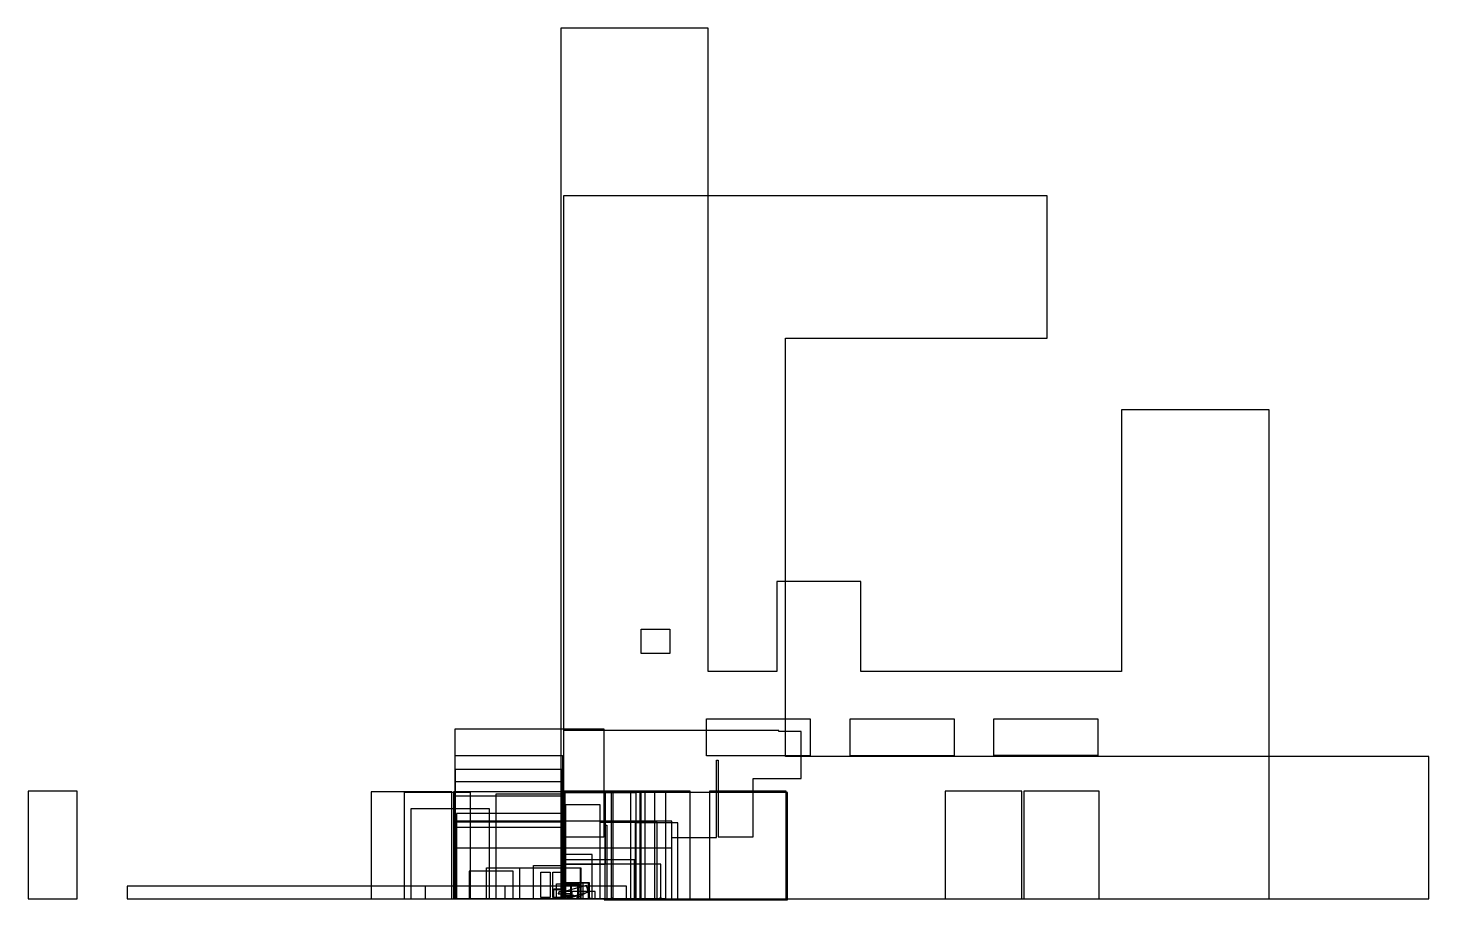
# Model space of a CAD drawing. Header units: metres. Extents: x -134 to 217, y 0 to 218.
import ezdxf

# ---------------------------------------------------------------- set-up
doc = ezdxf.new("R2010")
doc.units = ezdxf.units.M
for name, color, linetype in [('CONTORNO_+0.000', 7, 'Continuous'), ('CONTORNO_+4.370', 7, 'Continuous'), ('CONTORNO_+8.170', 7, 'Continuous')]:
    doc.layers.add(name, color=color, linetype=linetype)

msp = doc.modelspace()

# ---------------------------------------------------------------- linework, layer by layer
at = {"layer": 'CONTORNO_+0.000'}
for points in [[(-0.656, 0), (176.739, 0), (176.739, 122.408), (139.764, 122.408), (139.764, 56.923), (74.442, 56.923), (74.442, 79.429), (53.445, 79.429), (53.445, 56.923), (36.253, 56.923), (36.253, 218.077), (-0.656, 218.077)], [(0, 0), (216.765, 0), (216.765, 35.597), (55.577, 35.597), (55.577, 140.42), (121.096, 140.42), (121.096, 176.083), (0, 176.083)], [(-27.165, 0), (-0.23, 0), (-0.131, 0), (-0.131, 0.098), (-0.164, 0.098), (-0.164, 0.033), (-0.23, 0.033), (-0.23, 0), (-19.259, 0), (-19.259, 7.743), (-0.23, 7.743), (-0.23, 0), (-7.48, 0), (-7.48, 8.268), (-0.23, 8.268), (-0.23, 0), (-16.831, 0), (-16.831, 26.28), (-0.23, 26.28), (-0.23, 0), (-26.837, 0), (-26.837, 15.912), (-27.165, 15.912), (-27.165, 42.52), (10.138, 42.52), (10.138, 15.387), (-0.23, 15.387), (-0.23, 0), (-0.23, 19.455), (-27.165, 19.455)], [(0.328, 0), (27.165, 0), (27.165, 15.322), (38.287, 15.322), (38.287, 34.678), (38.747, 34.678), (38.747, 15.518), (47.474, 15.518), (47.474, 30.118), (59.514, 30.118), (59.514, 41.831), (53.937, 41.831), (53.937, 42.159), (0, 42.159), (0, 15.518), (0.328, 15.518)], [(-0.23, 0), (-0.23, 12.664), (-27.165, 12.664), (-27.165, 0), (-27.165, 35.86), (-0.23, 35.86)], [(-0.23, 0), (-0.23, 32.349), (-27.165, 32.349), (-27.165, 0), (-27.165, 25.787), (-0.23, 25.787)], [(-0.23, 0), (-0.23, 29.298), (-27.165, 29.298), (-27.165, 0), (-27.165, 19.226), (-0.23, 19.226)], [(-134.121, 0), (-121.85, 0), (-121.85, 26.936), (-134.121, 26.936)], [(-48.196, 0), (-27.986, 0), (-27.986, 26.772), (-48.196, 26.772)], [(-39.928, 0), (-23.327, 0), (-23.327, 26.608), (-39.928, 26.608)], [(-27.526, 0), (-10.925, 0), (-10.925, 7.71), (-0.328, 7.71), (-0.328, 26.772), (-27.526, 26.772)], [(-0.262, 0), (12.402, 0), (12.402, 26.936), (-0.262, 26.936), (-0.262, 26.476), (-0.262, 25.755), (-0.262, 2.461), (-0.262, 1.772)], [(-0.262, 0), (12.008, 0), (12.5, 0), (12.5, 0.098), (12.008, 0.098), (12.008, 0), (12.008, 24.18), (12.008, 26.936), (-0.262, 26.936)], [(-0.262, 0), (31.693, 0), (31.693, 24.18), (31.693, 26.936), (-0.262, 26.936), (25.525, 26.936), (25.525, 0)], [(0.23, 0), (19.455, 0), (19.455, 26.936), (0.23, 26.936)], [(0.23, 0), (20.44, 0), (20.44, 19.291), (20.44, 26.772), (0.23, 26.772)], [(0.23, 0), (10.171, 0), (10.171, -0.328), (56.102, -0.328), (56.102, 26.608), (10.4, 26.608), (10.4, 8.563), (0.23, 8.563)], [(0.23, 0), (16.831, 0), (16.831, 8.793), (16.831, 26.608), (0.23, 26.608)], [(0.23, 0), (10.4, 0), (10.4, 18.373), (10.86, 18.373), (10.86, 0), (22.867, 0), (22.867, 26.608), (0.23, 26.608), (18.143, 26.608), (18.143, 8.136), (18.143, 0)], [(0.328, 0), (19.16, 0), (19.16, 26.936), (0.328, 26.936), (0.328, 2.789)], [(36.549, 0), (55.774, 0), (55.774, 26.936), (36.549, 26.936)], [(95.604, 0), (114.829, 0), (114.829, 26.936), (95.604, 26.936)], [(115.289, 0), (134.121, 0), (134.121, 26.936), (115.289, 26.936)], [(-38.222, 0), (-18.537, 0), (-18.537, 22.507), (-38.222, 22.507)], [(-0.23, 0), (-0.23, 21.293), (-26.837, 21.293), (-26.837, 0), (-26.837, 17.913), (-0.23, 17.913)], [(0.492, 0), (9.154, 0), (9.154, 8.53), (9.154, 19.291), (9.154, 23.524), (0.492, 23.524)], [(0.23, 0), (2.887, 0), (18.307, 0), (27.165, 0), (27.165, 19.455), (0.23, 19.455)], [(9.088, 0), (23.491, 0), (23.491, 19.062), (9.088, 19.062)], [(17.946, 0), (28.609, 0), (28.609, 19.029), (17.946, 19.029)], [(0.23, 0), (27.165, 0), (27.165, 12.664), (0.23, 12.664)], [(0.23, 0), (7.152, 0), (7.152, 11.024), (0.23, 11.024), (0.23, 7.316)], [(0.066, 0), (4.396, 0), (4.396, 3.478), (0.164, 3.478), (0.164, 0), (2.198, 0), (2.198, 1.772), (0.164, 1.772), (0.164, 0), (1.148, 0), (4.232, 0), (4.232, 6.923), (4.232, 7.612), (0.066, 7.612), (0.066, 6.923)], [(0.164, 0), (4.396, 0), (4.396, 6.923), (4.396, 7.612), (0.164, 7.612), (0.164, 6.923)], [(0.23, 0), (17.815, 0), (17.815, 9.711), (0.23, 9.711)], [(0.492, 0), (24.344, 0), (24.344, 8.661), (0.492, 8.661)], [(-23.622, 0), (-12.598, 0), (-12.598, 6.923), (-23.622, 6.923)], [(-5.676, 0.328), (-5.676, 6.66), (-3.346, 6.66), (-3.346, 0.328)], [(-2.657, 0.328), (-2.657, 6.66), (-0.328, 6.66), (-0.328, 0.328)], [(-1.739, 0.131), (-1.739, 3.74), (-0.131, 3.74), (-0.131, 0.131)], [(0.066, 0), (6.266, 0), (6.266, 3.904), (0.066, 3.904)], [(0.066, 0), (3.806, 0), (3.806, 3.904), (0.066, 3.904), (3.478, 3.904), (3.478, 0)], [(0.098, 0), (1.804, 0), (1.804, 3.97), (0.098, 3.97), (0.098, 6.824), (0.328, 6.824), (0.328, 3.97), (0.328, 0)], [(0.098, 0), (4.888, 0), (4.888, 3.97), (0.098, 3.97), (1.936, 3.97), (1.936, 0)], [(6.496, 0), (6.496, 2.854), (6.496, 4.003), (0.492, 3.97), (0.492, 0)], [(-109.252, 0), (15.748, 0), (15.748, 3.117), (-109.252, 3.117)], [(-34.646, 0), (-14.633, 0), (-14.633, 3.117), (-34.646, 3.117)], [(-2.428, 0.098), (-2.428, 2.428), (-0.098, 2.428), (-0.098, 0.098)], [(-2.198, 2.165), (-2.198, 2.198), (-2.133, 2.198), (-2.133, 2.165)], [(-1.804, 2.165), (-1.804, 2.198), (-1.739, 2.198), (-1.739, 2.165)], [(-1.411, 2.165), (-1.411, 2.198), (-1.345, 2.198), (-1.345, 2.165)], [(-1.345, 1.181), (-1.181, 1.181), (-1.181, 1.345), (-1.345, 1.345)], [(0, 1.181), (0, 1.739), (-1.214, 1.739), (-1.214, 1.181)], [(-0.984, 2.165), (-0.984, 2.198), (-0.951, 2.198), (-0.951, 2.165)], [(-0.328, 0.033), (-0.328, 0.787), (0, 0.787), (0, 0.82), (-0.656, 0.82), (-0.656, 0.787), (-0.328, 0.787)], [(-0.328, 0.394), (-0.492, 0.394), (-0.492, 0.361), (-0.361, 0.361), (-0.361, 0.23), (-0.328, 0.23)], [(0.033, 0), (2.953, 0), (6.168, 1.837), (5.774, 3.314), (-0.394, 1.64)], [(0.23, 0.066), (-0.262, 0.066), (-0.23, 0.787), (0.492, 0.787), (0.492, 0.295), (0.23, 0.295)], [(-0.033, 1.181), (-0.033, 0.492), (-0.098, 0.427), (-0.131, 0.459), (-0.033, 0.492), (-0.033, 1.214)], [(-0.066, 0.131), (0.066, 0.131), (0.066, 0.033), (-0.066, 0.033), (-0.131, 0.033), (-0.131, 0), (-0.033, 0), (-0.033, 0.098), (-0.066, 0.098), (-0.066, 0.033)], [(0.033, 0.82), (0.033, 1.509), (0.098, 1.575), (0.131, 1.542), (0.033, 1.509), (0.033, 0.787)], [(0.098, 0), (7.94, 0), (7.94, 1.772), (0.098, 1.772)], [(0.23, 0), (6.66, 0), (6.234, 1.608)], [(0.394, 1.214), (0.394, 0), (1.739, 0), (1.739, 1.214)], [(0.492, 0.492), (0.492, 0.919), (2.592, 0.919), (2.592, 0.492)], [(0.951, 0), (3.478, 0), (3.478, 0.689)], [(24.016, 0), (24.508, 0), (24.508, 0.098), (24.016, 0.098)], [(12.008, -0.262), (12.5, -0.262), (12.5, -0.164), (12.008, -0.164)], [(24.016, -0.262), (24.508, -0.262), (24.508, -0.164), (24.016, -0.164)]]:
    msp.add_lwpolyline(points, close=True, dxfattribs=at)
at = {"layer": 'CONTORNO_+4.370'}
for points in [[(26.608, 67.487), (26.608, 61.385), (19.455, 61.385), (19.455, 67.487)], [(35.794, 45.046), (61.778, 45.046), (61.778, 35.794), (35.794, 35.794)], [(71.785, 45.046), (97.802, 45.046), (97.802, 35.794), (71.785, 35.794)], [(107.776, 45.013), (133.793, 45.013), (133.793, 35.86), (107.776, 35.86)]]:
    msp.add_lwpolyline(points, close=True, dxfattribs=at)
at = {"layer": 'CONTORNO_+8.170'}
for points in [[(26.608, 67.487), (26.608, 61.385), (19.455, 61.385), (19.455, 67.487)], [(35.794, 45.046), (61.778, 45.046), (61.778, 35.794), (35.794, 35.794)], [(71.785, 45.046), (97.802, 45.046), (97.802, 35.794), (71.785, 35.794)], [(107.776, 45.013), (133.793, 45.013), (133.793, 35.86), (107.776, 35.86)]]:
    msp.add_lwpolyline(points, close=True, dxfattribs=at)

doc.saveas('drawing.dxf')
